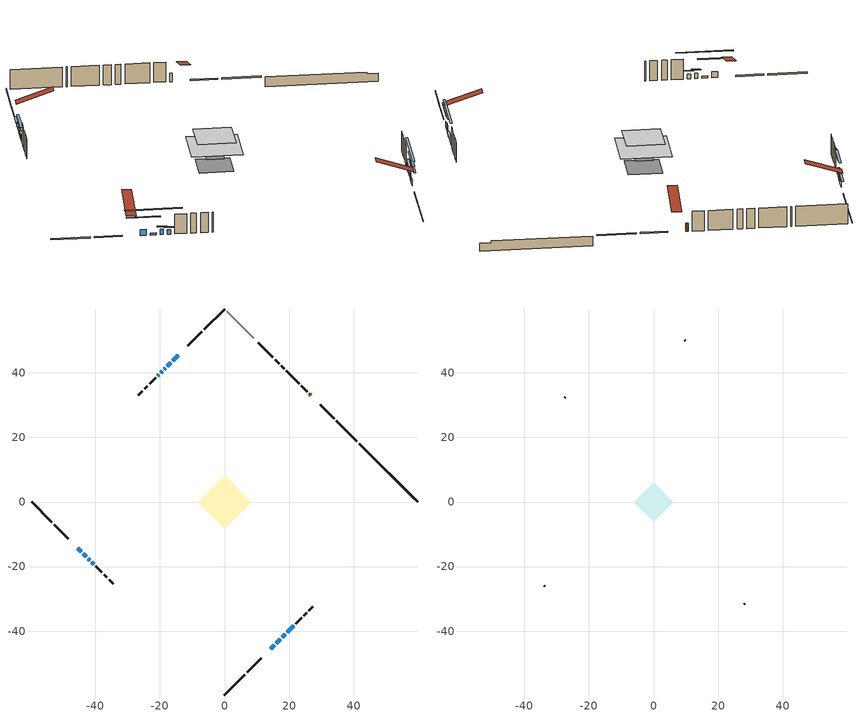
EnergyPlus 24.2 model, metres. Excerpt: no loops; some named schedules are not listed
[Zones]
conditioned space
 floor othersidecoefficients (Floor1 construction): -2.83,0 0,2.83 2.83,0 0,-2.83 z0.61
 floor adiabatic (AdiabaticFloorConstruction): -8.27,0 0,8.27 8.27,0 0,-8.27 z3.05
 floor foundation (Slab1 construction): -5.55,0 0,5.55 5.55,0 0,-5.55 z-1.77
 wall outside (RimJoist1 construction): 0,-59.78 6.34,-53.45 / -59.78,0 -53.45,-6.34 / 0,59.78 -6.34,53.45 / 41.02,18.76 34.68,25.1 z0.61:0.91
 wall outside (RimJoist2 construction): 6.99,-52.79 11.43,-48.35 / -52.79,-6.99 -48.35,-11.43 / -6.99,52.79 -11.43,48.35 / 34.03,25.75 29.59,30.19 z0.61:0.91
 wall outside (AdiabaticWallConstruction 1): 26.69,33.09 26.33,33.45 z0.61:2.64
 wall outside (AdiabaticWallConstruction): -14.33,45.45 -16.02,43.77 / -16.67,43.11 -17.66,42.12 / -18.32,41.47 -18.62,41.16 / 19.48,-40.3 21.38,-38.4 / -41.08,-18.71 -40.52,-19.26 z0.61:1.73; 14.33,-45.45 15.35,-44.43 / -45.45,-14.33 -44.45,-15.34 z0.61:2.03; 16.01,-43.77 17.27,-42.52 z0.61:2.62; 17.92,-41.86 18.82,-40.96 / -43.79,-15.99 -42.89,-16.89 z0.61:1.09; -42.24,-17.55 -41.73,-18.05 z0.61:1.93; -19.28,40.5 -19.7,40.09 z0.61:1.81; -20.35,39.43 -20.66,39.12 z0.61:1.55
 wall outside (Wall1 construction): 22.04,-37.74 23.93,-35.85 / -39.86,-19.92 -37.97,-21.81 / -21.31,38.47 -23.21,36.58 / 25.67,34.11 23.78,36 z0.61:5.49
 wall outside (Wall3 construction): 24.59,-35.19 25.5,-34.28 / -37.31,-22.47 -36.4,-23.38 / -23.86,35.92 -24.77,35.01 / 18.47,41.31 17.56,42.22 z0.61:5.49
 wall outside (Wall4 construction): 26.16,-33.63 27.41,-32.38 / -35.75,-24.04 -34.5,-25.28 / -25.43,34.35 -26.68,33.1 / 16.91,42.88 15.66,44.12 z0.61:5.49
 wall foundation (FoundationWall1 construction): 41.68,18.1,-1.77 41.68,18.1,0.61 57.97,1.81,0.61 57.97,1.81,0.13 59.78,0,0.13 59.78,0,-1.77
 wall othersidecoefficients (Wall2 construction): 23.12,36.66 19.13,40.65 z0.61:5.49
 wall othersidecoefficients (Wall5 construction): 15,44.78 10.52,49.26 z0.61:5.49
 wall adiabatic (Wall7 construction): 9.03,50.75 0.66,59.13 z0.61:5.49
 window (WindowConstruction): -14.33,45.45 -16.02,43.77 z0.61:1.73
 window (WindowConstruction 7): 14.33,-45.45 15.35,-44.43 z0.61:2.03
 window (WindowConstruction 8): 16.01,-43.77 17.27,-42.52 z0.61:2.62
 window (WindowConstruction 9): -45.45,-14.33 -44.45,-15.34 z0.61:2.03
 window (WindowConstruction 11): 17.92,-41.86 18.82,-40.96 z0.61:1.09
 window (WindowConstruction 12): -43.79,-15.99 -42.89,-16.89 z0.61:1.09
 window (WindowConstruction 1): -16.67,43.11 -17.66,42.12 z0.61:1.73
 window (WindowConstruction 2): -18.32,41.46 -18.62,41.16 z0.61:1.73
 window (WindowConstruction 3): 19.48,-40.3 21.38,-38.4 z0.61:1.73
 window (WindowConstruction 4): -42.23,-17.55 -41.73,-18.05 z0.61:1.93
 window (WindowConstruction 5): -41.08,-18.71 -40.52,-19.26 z0.61:1.73
 window (WindowConstruction 10): -19.28,40.5 -19.69,40.09 z0.61:1.8
 window (WindowConstruction 6): -20.35,39.43 -20.66,39.13 z0.61:1.55
 door (Door): 26.69,33.09 26.33,33.45 z0.61:2.64
 ceiling adiabatic (AdiabaticFloorConstruction): 0,-8.27 8.27,0 0,8.27 -8.27,0 z3.05
attic - vented
 floor to conditioned space (Floor2 construction Reversed): -6.18,0 0,6.18 6.18,0 0,-6.18 z5.49
 wall outside (Wall6 construction): 28.06,-31.72 28.24,-31.55 / -33.84,-25.94 -33.67,-26.12 / -27.34,32.45 -27.51,32.27 / 9.86,49.92 9.69,50.1 z0.61:5.49
 roof outside (Roof1 construction): 13.67,-46.11,5.49 7.65,-40.09,8.32 6.07,-41.68,8.32 12.09,-47.7,5.49; -46.11,-13.67,5.49 -40.09,-7.65,8.32 -41.68,-6.07,8.32 -47.7,-12.09,5.49; -13.67,46.11,5.49 -7.65,40.09,8.32 -6.07,41.68,8.32 -12.09,47.7,5.49; 27.35,32.43,5.49 21.33,26.41,8.32 22.92,24.83,8.32 28.94,30.85,5.49
shading: -16.55,43.23 -13.79,45.99 -14.12,46.32 -16.88,43.55 z2.49; 17.62,-42.17 12.07,-47.72 12.39,-48.04 17.94,-42.49 z5.23; 19.53,-40.25 13.75,-46.04 14.07,-46.36 19.85,-40.58 z5.82; -42.18,-17.6 -47.72,-12.07 -48.04,-12.39 -42.51,-17.92 z5.23; 23.02,-36.76 13.72,-46.06 14.05,-46.39 23.35,-37.09 z7.03; -38.69,-21.09 -47.99,-11.79 -48.32,-12.12 -39.02,-21.42 z7.03; -18.2,41.59 -16.14,43.65 -16.46,43.97 -18.52,41.91 z2.49; -19.16,40.62 -17.78,42 -18.11,42.33 -19.49,40.95 z2.49; 21.92,-37.86 18.94,-40.84 19.27,-41.17 22.25,-38.19 z2.49; -41.2,-18.59 -42.77,-17.01 -43.1,-17.34 -41.52,-18.91 z2.69; -39.98,-19.8 -41.61,-18.17 -41.94,-18.5 -40.31,-20.13 z2.49; -21.96,37.82 -17.02,42.76 -17.34,43.09 -22.28,38.15 z5.01; -22.92,36.86 -18.09,41.69 -18.41,42.02 -23.25,37.19 z4.75
[Building]
Building 1: Terrain=Suburbs
[Site:Location]
Montreal Intl AP_QC: Latitude {deg}=45.47; Longitude {deg}=-73.74; Time Zone {hr}=-5; Elevation {m}=36; Keep Site Location Information=Yes
[Site:GroundTemperature:Shallow]
2.07863, -0.316383, -0.508184, 0.628371, 5.19101, 9.73239, 13.6695, 16.1636, 16.3755, 14.347, 10.5102, 6.10817
[Site:WaterMainsTemperature]
Calculation Method=Schedule; Temperature Schedule=mains temperature schedule
[Material] Roughness=Rough; Thermal Absorptance=0.9
Name | Thickness {m} | Conductivity {W/m-K} | Density {kg/m3} | Specific Heat {J/kg-K} | Solar Absorptance | Visible Absorptance
asphalt or fiberglass shingles | 0.00635 | 0.162714 | 1121.4 | 1465.45 | 0.4 | 0.4
ceiling loosefill ins | 0.254 | 0.0480833 | 16.02 | 1046.75 | 0.7 | 0.7
ceiling stud and cavity | 0.1397 | 0.0932282 | 65.682 | 1177.47 | 0.7 | 0.7
concrete 4.0 in. | 0.1016 | 1.803125 | 2242.8 | 837.4 | 0.7 | 0.7
concrete 8.0 in. | 0.2032 | 1.803125 | 2242.8 | 837.4 | 0.7 | 0.7
door material | 0.04445 | 0.0451087 | 512.64 | 1214.23 | 0.7 | 0.7
exterior vertical ins | 0.0457286 | 0.029427 | 32.04 | 1214.23 | 0.7 | 0.7
floor covering | 0.0127 | 0.0433444 | 54.468 | 1339.84 | 0.6 | 0.6
floor rigid ins; rim joist rigid ins 1; wall rigid ins | 0.051816 | 0.029427 | 32.04 | 1214.23 | 0.7 | 0.7
floor rigid ins 1; wall rigid ins 2 | 0.512978 | 0.029427 | 32.04 | 1214.23 | 0.7 | 0.7
floor stud and cavity | 0.1397 | 0.0905786 | 92.3553 | 1139.71 | 0.7 | 0.7
floor stud and cavity 1 | 0.1397 | 1.75129 | 37.0049 | 1207.88 | 0.7 | 0.7
furniture material conditioned space 1 | 0.1524 | 0.115458 | 640.8 | 1214.23 | 0.6 | 0.6
gypsum board | 0.0127 | 0.160291 | 801 | 837.4 | 0.6 | 0.6
gypsum board 1 | 0.0127 | 0.160291 | 801 | 837.4 | 0.7 | 0.7
osb sheathing 0.5 in. | 0.0127 | 0.115458 | 512.64 | 1214.23 | 0.7 | 0.7
osb sheathing 0.75 in. | 0.01905 | 0.115458 | 512.64 | 1214.23 | 0.7 | 0.7
osb sheathing 2.0 in. | 0.0508 | 0.115458 | 512.64 | 1214.23 | 0.7 | 0.7
rim joist rigid ins | 0.103632 | 0.029427 | 32.04 | 1214.23 | 0.7 | 0.7
rim joist stud and cavity | 0.0508 | 0.251789 | 125.044 | 1163.47 | 0.6 | 0.6
rim joist stud and cavity 1 | 0.0508 | 0.040317 | 125.044 | 1163.47 | 0.6 | 0.6
slab rigid ins | 0.0412942 | 0.029427 | 32.04 | 1214.23 | 0.7 | 0.7
wall rigid ins 1 | 0.051816 | 0.029427 | 32.04 | 1214.23 | 0.4 | 0.4
wall stud and cavity | 0.1397 | 0.107214 | 139.0536 | 1170.24 | 0.7 | 0.7
wall stud and cavity 1 | 0.1397 | 0.103772 | 139.0536 | 1170.24 | 0.7 | 0.7
wall stud and cavity 2 | 0.1397 | 0.101068 | 139.0536 | 1170.24 | 0.7 | 0.7
wall stud and cavity 3 | 0.1397 | 0.111431 | 139.0536 | 1170.24 | 0.7 | 0.7
wall stud and cavity 4 | 0.1397 | 0.102831 | 139.0536 | 1170.24 | 0.7 | 0.7
wall stud and cavity 5 | 0.0889 | 6.9971 | 50.32683 | 1063.81 | 0.6 | 0.6
wall stud and cavity 6 | 0.1397 | 0.0952963 | 139.0536 | 1170.24 | 0.7 | 0.7
wall stud and cavity 7 | 0.0889 | 0.380278 | 52.3479 | 1209.89 | 0.7 | 0.7
wall stud and cavity 8 | 0.0889 | 0.391764 | 83.0341 | 1211.67 | 0.7 | 0.7
wood siding | 0.0254 | 0.102417 | 544.68 | 1172.36 | 0.4 | 0.4
wood siding 1 | 0.00254 | 0.102417 | 544.68 | 1172.36 | 0.4 | 0.4
wood siding 2; wood siding 3; wood siding 4 | 0.0254 | 0.102417 | 544.68 | 1172.36 | 0.7 | 0.7
[WindowMaterial:SimpleGlazingSystem]
Name | U-Factor {W/m2-K} | Solar Heat Gain Coefficient
WindowMaterial | 1.6858 | 0.42
WindowMaterial 1 | 1.73576 | 0.4
WindowMaterial 10 | 3.09394 | 0.62
WindowMaterial 11 | 2.67207 | 0.46
WindowMaterial 2 | 2.00888 | 0.31
WindowMaterial 3 | 1.74087 | 0.4
WindowMaterial 4 | 1.83286 | 0.37
WindowMaterial 5 | 1.83059 | 0.37
WindowMaterial 6 | 2.02761 | 0.3
WindowMaterial 7 | 1.697722 | 0.41
WindowMaterial 8 | 2.99685 | 0.46
WindowMaterial 9 | 1.69999 | 0.41
[Construction]
AdiabaticFloorConstruction: floor stud and cavity 1, floor rigid ins 1, osb sheathing 0.75 in., floor covering
AdiabaticWallConstruction: wood siding 3, wall rigid ins 2, wall stud and cavity 7, gypsum board
AdiabaticWallConstruction 1: wood siding 4, wall rigid ins 2, wall stud and cavity 7, gypsum board
Door: door material
Floor1 construction: floor stud and cavity, floor rigid ins, osb sheathing 0.75 in., floor covering
Floor2 construction Reversed: gypsum board, ceiling stud and cavity, ceiling loosefill ins
FoundationWall1 construction: concrete 8.0 in., gypsum board 1
furniture construction conditioned space 1: furniture material conditioned space 1
PartitionWallConstruction: gypsum board, wall stud and cavity 8, gypsum board
RimJoist1 construction: wood siding 2, rim joist rigid ins, osb sheathing 2.0 in., rim joist stud and cavity
RimJoist2 construction: wood siding 2, rim joist rigid ins 1, osb sheathing 2.0 in., rim joist stud and cavity 1
Roof1 construction: asphalt or fiberglass shingles
Slab1 construction: slab rigid ins, concrete 4.0 in.
Wall1 construction: wood siding, wall rigid ins, osb sheathing 0.5 in., wall stud and cavity, gypsum board
Wall2 construction: wall rigid ins 1, osb sheathing 0.5 in., wall stud and cavity 1, gypsum board
Wall3 construction: wood siding, wall rigid ins, osb sheathing 0.5 in., wall stud and cavity 2, gypsum board
Wall4 construction: wood siding, wall rigid ins, osb sheathing 0.5 in., wall stud and cavity 3, gypsum board
Wall5 construction: wall rigid ins 1, osb sheathing 0.5 in., wall stud and cavity 4, gypsum board
Wall6 construction: wood siding 1, wall stud and cavity 5
Wall7 construction: wall rigid ins 1, osb sheathing 0.5 in., wall stud and cavity 6, gypsum board
WindowConstruction: WindowMaterial
WindowConstruction 1: WindowMaterial 1
WindowConstruction 10: WindowMaterial 10
WindowConstruction 11; WindowConstruction 12: WindowMaterial 11
WindowConstruction 2: WindowMaterial 2
WindowConstruction 3: WindowMaterial 3
WindowConstruction 4: WindowMaterial 4
WindowConstruction 5: WindowMaterial 5
WindowConstruction 6: WindowMaterial 6
WindowConstruction 7: WindowMaterial 7
WindowConstruction 8: WindowMaterial 8
WindowConstruction 9: WindowMaterial 9
[Zone] Multiplier=1; Part of Total Floor Area=Yes
Name | Volume {m3}
attic - vented | 35.1749
conditioned space | 540.2
[Space]
Name | Zone | Volume {m3}
attic - vented 1 | attic - vented | 35.1749
conditioned space 1 | conditioned space | 540.2
[ZoneInfiltration:EffectiveLeakageArea]
infil attic - vented 1: Zone or Space=attic - vented 1; Schedule=Always On Discrete; Effective Air Leakage Area {cm2}=3054.8; Stack Coefficient=0.000536423; Wind Coefficient=1.56485e-05
[ZoneMixing]
whole house fan mix: Zone or Space=attic - vented; Schedule=Always On Continuous; Design Flow Rate Calculation Method=Flow/Zone; Design Flow Rate {m3/s}=0; Source Zone or Space=conditioned space
[SurfaceProperty:OtherSideCoefficients]
other non-freezing space: Combined Convective/Radiative Film Coefficient {W/m2-K}=8.35; Constant Temperature Coefficient=1; External Dry-Bulb Temperature Coefficient=0; Ground Temperature Coefficient=0; Wind Speed Coefficient=0; Zone Air Temperature Coefficient=0; Constant Temperature Schedule=other non-freezing space; Previous Other Side Temperature Coefficient=0
[SurfaceProperty:ExposedFoundationPerimeter]
Slab1: Exposed Perimeter Calculation Method=TotalExposedPerimeter; Total Exposed Perimeter {m}=25.603
[InternalMass] Zone or ZoneList=conditioned space; Space or SpaceList=conditioned space 1
Name | Construction | Surface Area {m2}
furniture mass conditioned space 1 | furniture construction conditioned space 1 | 85.74
partition wall mass | PartitionWallConstruction | 214.35
[Lights]
interior lighting: Zone or ZoneList or Space or SpaceList=conditioned space 1; Schedule=interior lighting schedule; Design Level Calculation Method=LightingLevel; Lighting Level {W}=343.2; Return Air Fraction=0; Fraction Radiant=0.6; Fraction Visible=0.2; Fraction Replaceable=1
[People]
occupants: Zone or ZoneList or Space or SpaceList=conditioned space 1; Number of People Schedule=occupants schedule; Number of People Calculation Method=People; Number of People=3; Fraction Radiant=0.314171; Sensible Heat Fraction=0.56303; Activity Level Schedule=occupants activity schedule; Carbon Dioxide Generation Rate {m3/s-W}=0; Enable ASHRAE 55 Comfort Warnings=No; Mean Radiant Temperature Calculation Type=EnclosureAveraged
[ElectricEquipment] Zone or ZoneList or Space or SpaceList=conditioned space 1; Design Level Calculation Method=EquipmentLevel
Name | Schedule | Design Level {W} | Fraction Latent | Fraction Radiant | Fraction Lost
clothes dryer | clothes dryer schedule | 140.772 | 0.015 | 0.081 | 0.85
clothes washer | clothes washer schedule | 32.1985 | 0.03 | 0.162 | 0.7
cooking range | cooking range schedule | 208.969 | 0.08 | 0.432 | 0.2
dishwasher | dishwasher schedule | 66.8632 | 0.3 | 0.18 | 0.4
fridge | fridge schedule | 72.9452 | 0 | 0.6 | 0
mech vent bath fan 0 | mech vent bath fan 0 schedule | 50.2 | 0 | 0 | 1
mech vent house fan | mech vent house fan schedule | 19.9167 | 0 | 0 | 0.5
mech vent house fan cfis | mech vent house fan cfis schedule | 0 | 0 | 0 | 0
mech vent range fan 0 | mech vent range fan 0 schedule | 57 | 0 | 0 | 1
misc plug loads | misc plug loads schedule | 494.7 | 0.045 | 0.513 | 0.1
whole house fan | Always On Discrete | 0 | 0 | 0 | 1
[OtherEquipment] Zone or ZoneList or Space or SpaceList=conditioned space 1; Design Level Calculation Method=EquipmentLevel
Name | Fuel Type | Schedule | Design Level {W} | Fraction Latent | Fraction Radiant | Fraction Lost
clothes dryer 1 | Electricity | clothes dryer schedule | 0 | 0.015 | 0.081 | 0.85
cooking range 1 | Electricity | cooking range schedule | 0 | 0.08 | 0.432 | 0.2
general water use latent | None | general water use schedule | 59.3978 | 1 | 0 | 0
general water use sensible | None | general water use schedule | -58.539 | 0 | 0.6 | 0
mech vent house fan latent load | None | Always On Discrete | 0 | 1 | 0 | 0
mech vent house fan sensible load | None | Always On Discrete | 0 | 0 | 0 | 0
water heater energy adjustment1 | NaturalGas | Always On Discrete | 0.01 | 0 | 0 | 1
[ZoneInfiltration:DesignFlowRate] Zone or ZoneList or Space or SpaceList=conditioned space 1; Schedule=Always On Discrete; Design Flow Rate Calculation Method=Flow/Zone; Design Flow Rate {m3/s}=0
infil flow; natural vent flow; whole house fan flow
[Foundation:Kiva]
Foundation Kiva 1: Initial Indoor Air Temperature {C}=18; Wall Height Above Grade {m}=0.609996; Wall Depth Below Slab {m}=0.2032; Custom Block Material Name 1=exterior vertical ins; Custom Block Depth 1 {m}=2.38; Custom Block X Position 1 {m}=0.2159; Custom Block Z Position 1 {m}=0
[Foundation:Kiva:Settings]
Soil Conductivity {W/m-K}=0.849921; Soil Density {kg/m3}=1842.3; Soil Specific Heat {J/kg-K}=418.7; Ground Solar Absorptivity=0.9; Ground Thermal Absorptivity=0.9; Ground Surface Roughness {m}=0.03; Far-Field Width {m}=40; Deep-Ground Boundary Condition=ZeroFlux; Deep-Ground Depth {m}=40; Minimum Cell Dimension {m}=0.2; Maximum Cell Growth Coefficient=3; Simulation Timestep=Timestep
[Exterior:Lights]
exterior lighting: Schedule=exterior lighting schedule; Design Level {W}=75.6
[Schedule:Constant]
Name | Hourly Value
Always On Continuous; mech vent house fan schedule; mech vent house fan cfis schedule; Always On Discrete | 1
other non-freezing space; fridge schedule | 0
occupants activity schedule | 117.228
[Schedule:Week:Daily]
interior lighting schedule Week Rule - Jan1-Jan27: interior lighting schedule day, interior lighting schedule day, interior lighting schedule day, interior lighting schedule day, interior lighting schedule day, interior lighting schedule day, interior lighting schedule day, interior lighting schedule default day, interior lighting schedule default day, interior lighting schedule default day, interior lighting schedule default day, interior lighting schedule default day
interior lighting schedule Week Rule - Jan28-Feb3: interior lighting schedule day, interior lighting schedule day, interior lighting schedule day, interior lighting schedule day, interior lighting schedule day 1, interior lighting schedule day 1, interior lighting schedule day 1, interior lighting schedule default day, interior lighting schedule default day, interior lighting schedule default day, interior lighting schedule default day, interior lighting schedule default day
interior lighting schedule Week Rule - Feb4-Feb24: interior lighting schedule day 1, interior lighting schedule day 1, interior lighting schedule day 1, interior lighting schedule day 1, interior lighting schedule day 1, interior lighting schedule day 1, interior lighting schedule day 1, interior lighting schedule default day, interior lighting schedule default day, interior lighting schedule default day, interior lighting schedule default day, interior lighting schedule default day
interior lighting schedule Week Rule - Feb25-Mar3: interior lighting schedule day 1, interior lighting schedule day 1, interior lighting schedule day 1, interior lighting schedule day 1, interior lighting schedule day 2, interior lighting schedule day 2, interior lighting schedule day 2, interior lighting schedule default day, interior lighting schedule default day, interior lighting schedule default day, interior lighting schedule default day, interior lighting schedule default day
interior lighting schedule Week Rule - Mar4-Mar31: interior lighting schedule day 2, interior lighting schedule day 2, interior lighting schedule day 2, interior lighting schedule day 2, interior lighting schedule day 2, interior lighting schedule day 2, interior lighting schedule day 2, interior lighting schedule default day, interior lighting schedule default day, interior lighting schedule default day, interior lighting schedule default day, interior lighting schedule default day
interior lighting schedule Week Rule - Apr1-Apr28: interior lighting schedule day 3, interior lighting schedule day 3, interior lighting schedule day 3, interior lighting schedule day 3, interior lighting schedule day 3, interior lighting schedule day 3, interior lighting schedule day 3, interior lighting schedule default day, interior lighting schedule default day, interior lighting schedule default day, interior lighting schedule default day, interior lighting schedule default day
interior lighting schedule Week Rule - Apr29-May5: interior lighting schedule day 3, interior lighting schedule day 3, interior lighting schedule day 4, interior lighting schedule day 4, interior lighting schedule day 4, interior lighting schedule day 4, interior lighting schedule day 4, interior lighting schedule default day, interior lighting schedule default day, interior lighting schedule default day, interior lighting schedule default day, interior lighting schedule default day
interior lighting schedule Week Rule - May6-May26: interior lighting schedule day 4, interior lighting schedule day 4, interior lighting schedule day 4, interior lighting schedule day 4, interior lighting schedule day 4, interior lighting schedule day 4, interior lighting schedule day 4, interior lighting schedule default day, interior lighting schedule default day, interior lighting schedule default day, interior lighting schedule default day, interior lighting schedule default day
interior lighting schedule Week Rule - May27-Jun2: interior lighting schedule day 4, interior lighting schedule day 4, interior lighting schedule day 4, interior lighting schedule day 4, interior lighting schedule day 4, interior lighting schedule day 5, interior lighting schedule day 5, interior lighting schedule default day, interior lighting schedule default day, interior lighting schedule default day, interior lighting schedule default day, interior lighting schedule default day
interior lighting schedule Week Rule - Jun3-Jun30: interior lighting schedule day 5, interior lighting schedule day 5, interior lighting schedule day 5, interior lighting schedule day 5, interior lighting schedule day 5, interior lighting schedule day 5, interior lighting schedule day 5, interior lighting schedule default day, interior lighting schedule default day, interior lighting schedule default day, interior lighting schedule default day, interior lighting schedule default day
interior lighting schedule Week Rule - Jul1-Jul28: interior lighting schedule day 6, interior lighting schedule day 6, interior lighting schedule day 6, interior lighting schedule day 6, interior lighting schedule day 6, interior lighting schedule day 6, interior lighting schedule day 6, interior lighting schedule default day, interior lighting schedule default day, interior lighting schedule default day, interior lighting schedule default day, interior lighting schedule default day
interior lighting schedule Week Rule - Jul29-Aug4: interior lighting schedule day 6, interior lighting schedule day 6, interior lighting schedule day 6, interior lighting schedule day 7, interior lighting schedule day 7, interior lighting schedule day 7, interior lighting schedule day 7, interior lighting schedule default day, interior lighting schedule default day, interior lighting schedule default day, interior lighting schedule default day, interior lighting schedule default day
interior lighting schedule Week Rule - Aug5-Aug25: interior lighting schedule day 7, interior lighting schedule day 7, interior lighting schedule day 7, interior lighting schedule day 7, interior lighting schedule day 7, interior lighting schedule day 7, interior lighting schedule day 7, interior lighting schedule default day, interior lighting schedule default day, interior lighting schedule default day, interior lighting schedule default day, interior lighting schedule default day
interior lighting schedule Week Rule - Aug26-Sep1: interior lighting schedule day 7, interior lighting schedule day 7, interior lighting schedule day 7, interior lighting schedule day 7, interior lighting schedule day 7, interior lighting schedule day 7, interior lighting schedule day 8, interior lighting schedule default day, interior lighting schedule default day, interior lighting schedule default day, interior lighting schedule default day, interior lighting schedule default day
interior lighting schedule Week Rule - Sep2-Sep29: interior lighting schedule day 8, interior lighting schedule day 8, interior lighting schedule day 8, interior lighting schedule day 8, interior lighting schedule day 8, interior lighting schedule day 8, interior lighting schedule day 8, interior lighting schedule default day, interior lighting schedule default day, interior lighting schedule default day, interior lighting schedule default day, interior lighting schedule default day
interior lighting schedule Week Rule - Sep30-Oct6: interior lighting schedule day 8, interior lighting schedule day 9, interior lighting schedule day 9, interior lighting schedule day 9, interior lighting schedule day 9, interior lighting schedule day 9, interior lighting schedule day 9, interior lighting schedule default day, interior lighting schedule default day, interior lighting schedule default day, interior lighting schedule default day, interior lighting schedule default day
interior lighting schedule Week Rule - Oct7-Oct27: interior lighting schedule day 9, interior lighting schedule day 9, interior lighting schedule day 9, interior lighting schedule day 9, interior lighting schedule day 9, interior lighting schedule day 9, interior lighting schedule day 9, interior lighting schedule default day, interior lighting schedule default day, interior lighting schedule default day, interior lighting schedule default day, interior lighting schedule default day
interior lighting schedule Week Rule - Oct28-Nov3: interior lighting schedule day 9, interior lighting schedule day 9, interior lighting schedule day 9, interior lighting schedule day 9, interior lighting schedule day 10, interior lighting schedule day 10, interior lighting schedule day 10, interior lighting schedule default day, interior lighting schedule default day, interior lighting schedule default day, interior lighting schedule default day, interior lighting schedule default day
interior lighting schedule Week Rule - Nov4-Nov24: interior lighting schedule day 10, interior lighting schedule day 10, interior lighting schedule day 10, interior lighting schedule day 10, interior lighting schedule day 10, interior lighting schedule day 10, interior lighting schedule day 10, interior lighting schedule default day, interior lighting schedule default day, interior lighting schedule default day, interior lighting schedule default day, interior lighting schedule default day
interior lighting schedule Week Rule - Nov25-Dec1: interior lighting schedule day 10, interior lighting schedule day 10, interior lighting schedule day 10, interior lighting schedule day 10, interior lighting schedule day 10, interior lighting schedule day 10, interior lighting schedule day 11, interior lighting schedule default day, interior lighting schedule default day, interior lighting schedule default day, interior lighting schedule default day, interior lighting schedule default day
interior lighting schedule Week Rule - Dec2-Dec31: interior lighting schedule day 11, interior lighting schedule day 11, interior lighting schedule day 11, interior lighting schedule day 11, interior lighting schedule day 11, interior lighting schedule day 11, interior lighting schedule day 11, interior lighting schedule default day, interior lighting schedule default day, interior lighting schedule default day, interior lighting schedule default day, interior lighting schedule default day
occupants schedule Week Rule - Jan1-Dec31: occupants schedule day, occupants schedule day, occupants schedule day, occupants schedule day, occupants schedule day, occupants schedule day, occupants schedule day, occupants schedule default day, occupants schedule default day, occupants schedule default day, occupants schedule default day, occupants schedule default day
clothes dryer schedule Week Rule - Jan1-Dec31: clothes dryer schedule day, clothes dryer schedule day, clothes dryer schedule day, clothes dryer schedule day, clothes dryer schedule day, clothes dryer schedule day, clothes dryer schedule day, clothes dryer schedule default day, clothes dryer schedule default day, clothes dryer schedule default day, clothes dryer schedule default day, clothes dryer schedule default day
clothes washer schedule Week Rule - Jan1-Dec31: clothes washer schedule day, clothes washer schedule day, clothes washer schedule day, clothes washer schedule day, clothes washer schedule day, clothes washer schedule day, clothes washer schedule day, clothes washer schedule default day, clothes washer schedule default day, clothes washer schedule default day, clothes washer schedule default day, clothes washer schedule default day
cooking range schedule Week Rule - Jan1-Dec31: cooking range schedule day, cooking range schedule day, cooking range schedule day, cooking range schedule day, cooking range schedule day, cooking range schedule day, cooking range schedule day, cooking range schedule default day, cooking range schedule default day, cooking range schedule default day, cooking range schedule default day, cooking range schedule default day
dishwasher schedule Week Rule - Jan1-Dec31: dishwasher schedule day, dishwasher schedule day, dishwasher schedule day, dishwasher schedule day, dishwasher schedule day, dishwasher schedule day, dishwasher schedule day, dishwasher schedule default day, dishwasher schedule default day, dishwasher schedule default day, dishwasher schedule default day, dishwasher schedule default day
mech vent bath fan 0 schedule Week Rule - Jan1-Dec31: mech vent bath fan 0 schedule day, mech vent bath fan 0 schedule day, mech vent bath fan 0 schedule day, mech vent bath fan 0 schedule day, mech vent bath fan 0 schedule day, mech vent bath fan 0 schedule day, mech vent bath fan 0 schedule day, mech vent bath fan 0 schedule default day, mech vent bath fan 0 schedule default day, mech vent bath fan 0 schedule default day, mech vent bath fan 0 schedule default day, mech vent bath fan 0 schedule default day
mech vent range fan 0 schedule Week Rule - Jan1-Dec31: mech vent range fan 0 schedule day, mech vent range fan 0 schedule day, mech vent range fan 0 schedule day, mech vent range fan 0 schedule day, mech vent range fan 0 schedule day, mech vent range fan 0 schedule day, mech vent range fan 0 schedule day, mech vent range fan 0 schedule default day, mech vent range fan 0 schedule default day, mech vent range fan 0 schedule default day, mech vent range fan 0 schedule default day, mech vent range fan 0 schedule default day
misc plug loads schedule Week Rule - Jan1-Dec31: misc plug loads schedule day, misc plug loads schedule day, misc plug loads schedule day, misc plug loads schedule day, misc plug loads schedule day, misc plug loads schedule day, misc plug loads schedule day, misc plug loads schedule default day, misc plug loads schedule default day, misc plug loads schedule default day, misc plug loads schedule default day, misc plug loads schedule default day
general water use schedule Week Rule - Jan1-Dec31: general water use schedule day, general water use schedule day, general water use schedule day, general water use schedule day, general water use schedule day, general water use schedule day, general water use schedule day, general water use schedule default day, general water use schedule default day, general water use schedule default day, general water use schedule default day, general water use schedule default day
exterior lighting schedule Week Rule - Jan1-Jan27: exterior lighting schedule day, exterior lighting schedule day, exterior lighting schedule day, exterior lighting schedule day, exterior lighting schedule day, exterior lighting schedule day, exterior lighting schedule day, exterior lighting schedule default day, exterior lighting schedule default day, exterior lighting schedule default day, exterior lighting schedule default day, exterior lighting schedule default day
exterior lighting schedule Week Rule - Jan28-Feb3: exterior lighting schedule day, exterior lighting schedule day, exterior lighting schedule day, exterior lighting schedule day, exterior lighting schedule day 1, exterior lighting schedule day 1, exterior lighting schedule day 1, exterior lighting schedule default day, exterior lighting schedule default day, exterior lighting schedule default day, exterior lighting schedule default day, exterior lighting schedule default day
exterior lighting schedule Week Rule - Feb4-Feb24: exterior lighting schedule day 1, exterior lighting schedule day 1, exterior lighting schedule day 1, exterior lighting schedule day 1, exterior lighting schedule day 1, exterior lighting schedule day 1, exterior lighting schedule day 1, exterior lighting schedule default day, exterior lighting schedule default day, exterior lighting schedule default day, exterior lighting schedule default day, exterior lighting schedule default day
exterior lighting schedule Week Rule - Feb25-Mar3: exterior lighting schedule day 1, exterior lighting schedule day 1, exterior lighting schedule day 1, exterior lighting schedule day 1, exterior lighting schedule day 2, exterior lighting schedule day 2, exterior lighting schedule day 2, exterior lighting schedule default day, exterior lighting schedule default day, exterior lighting schedule default day, exterior lighting schedule default day, exterior lighting schedule default day
exterior lighting schedule Week Rule - Mar4-Mar31: exterior lighting schedule day 2, exterior lighting schedule day 2, exterior lighting schedule day 2, exterior lighting schedule day 2, exterior lighting schedule day 2, exterior lighting schedule day 2, exterior lighting schedule day 2, exterior lighting schedule default day, exterior lighting schedule default day, exterior lighting schedule default day, exterior lighting schedule default day, exterior lighting schedule default day
exterior lighting schedule Week Rule - Apr1-Apr28: exterior lighting schedule day 3, exterior lighting schedule day 3, exterior lighting schedule day 3, exterior lighting schedule day 3, exterior lighting schedule day 3, exterior lighting schedule day 3, exterior lighting schedule day 3, exterior lighting schedule default day, exterior lighting schedule default day, exterior lighting schedule default day, exterior lighting schedule default day, exterior lighting schedule default day
exterior lighting schedule Week Rule - Apr29-May5: exterior lighting schedule day 3, exterior lighting schedule day 3, exterior lighting schedule day 4, exterior lighting schedule day 4, exterior lighting schedule day 4, exterior lighting schedule day 4, exterior lighting schedule day 4, exterior lighting schedule default day, exterior lighting schedule default day, exterior lighting schedule default day, exterior lighting schedule default day, exterior lighting schedule default day
exterior lighting schedule Week Rule - May6-May26: exterior lighting schedule day 4, exterior lighting schedule day 4, exterior lighting schedule day 4, exterior lighting schedule day 4, exterior lighting schedule day 4, exterior lighting schedule day 4, exterior lighting schedule day 4, exterior lighting schedule default day, exterior lighting schedule default day, exterior lighting schedule default day, exterior lighting schedule default day, exterior lighting schedule default day
exterior lighting schedule Week Rule - May27-Jun2: exterior lighting schedule day 4, exterior lighting schedule day 4, exterior lighting schedule day 4, exterior lighting schedule day 4, exterior lighting schedule day 4, exterior lighting schedule day 5, exterior lighting schedule day 5, exterior lighting schedule default day, exterior lighting schedule default day, exterior lighting schedule default day, exterior lighting schedule default day, exterior lighting schedule default day
[Schedule:Year]
interior lighting schedule: interior lighting schedule Week Rule - Jan1-Jan27, 1, 1, 1, 27, interior lighting schedule Week Rule - Jan28-Feb3, 1, 28, 2, 3, interior lighting schedule Week Rule - Feb4-Feb24, 2, 4, 2, 24, interior lighting schedule Week Rule - Feb25-Mar3, 2, 25, 3, 3, interior lighting schedule Week Rule - Mar4-Mar31, 3, 4, 3, 31, interior lighting schedule Week Rule - Apr1-Apr28, 4, 1, 4, 28, interior lighting schedule Week Rule - Apr29-May5, 4, 29, 5, 5, interior lighting schedule Week Rule - May6-May26, 5, 6, 5, 26, interior lighting schedule Week Rule - May27-Jun2, 5, 27, 6, 2, interior lighting schedule Week Rule - Jun3-Jun30, 6, 3, 6, 30, interior lighting schedule Week Rule - Jul1-Jul28, 7, 1, 7, 28, interior lighting schedule Week Rule - Jul29-Aug4, 7, 29, 8, 4, interior lighting schedule Week Rule - Aug5-Aug25, 8, 5, 8, 25, interior lighting schedule Week Rule - Aug26-Sep1, 8, 26, 9, 1, interior lighting schedule Week Rule - Sep2-Sep29, 9, 2, 9, 29, interior lighting schedule Week Rule - Sep30-Oct6, 9, 30, 10, 6, interior lighting schedule Week Rule - Oct7-Oct27, 10, 7, 10, 27, interior lighting schedule Week Rule - Oct28-Nov3, 10, 28, 11, 3, interior lighting schedule Week Rule - Nov4-Nov24, 11, 4, 11, 24, interior lighting schedule Week Rule - Nov25-Dec1, 11, 25, 12, 1, interior lighting schedule Week Rule - Dec2-Dec31, 12, 2, 12, 31
occupants schedule: occupants schedule Week Rule - Jan1-Dec31, 1, 1, 12, 31
clothes dryer schedule: clothes dryer schedule Week Rule - Jan1-Dec31, 1, 1, 12, 31
clothes washer schedule: clothes washer schedule Week Rule - Jan1-Dec31, 1, 1, 12, 31
cooking range schedule: cooking range schedule Week Rule - Jan1-Dec31, 1, 1, 12, 31
dishwasher schedule: dishwasher schedule Week Rule - Jan1-Dec31, 1, 1, 12, 31
mech vent bath fan 0 schedule: mech vent bath fan 0 schedule Week Rule - Jan1-Dec31, 1, 1, 12, 31
mech vent range fan 0 schedule: mech vent range fan 0 schedule Week Rule - Jan1-Dec31, 1, 1, 12, 31
misc plug loads schedule: misc plug loads schedule Week Rule - Jan1-Dec31, 1, 1, 12, 31
general water use schedule: general water use schedule Week Rule - Jan1-Dec31, 1, 1, 12, 31
exterior lighting schedule: exterior lighting schedule Week Rule - Jan1-Jan27, 1, 1, 1, 27, exterior lighting schedule Week Rule - Jan28-Feb3, 1, 28, 2, 3, exterior lighting schedule Week Rule - Feb4-Feb24, 2, 4, 2, 24, exterior lighting schedule Week Rule - Feb25-Mar3, 2, 25, 3, 3, exterior lighting schedule Week Rule - Mar4-Mar31, 3, 4, 3, 31, exterior lighting schedule Week Rule - Apr1-Apr28, 4, 1, 4, 28, exterior lighting schedule Week Rule - Apr29-May5, 4, 29, 5, 5, exterior lighting schedule Week Rule - May6-May26, 5, 6, 5, 26, exterior lighting schedule Week Rule - May27-Jun2, 5, 27, 6, 2, exterior lighting schedule Week Rule - Jun3-Jun30, 6, 3, 6, 30, exterior lighting schedule Week Rule - Jul1-Jul28, 7, 1, 7, 28, exterior lighting schedule Week Rule - Jul29-Aug4, 7, 29, 8, 4, exterior lighting schedule Week Rule - Aug5-Aug25, 8, 5, 8, 25, exterior lighting schedule Week Rule - Aug26-Sep1, 8, 26, 9, 1, exterior lighting schedule Week Rule - Sep2-Sep29, 9, 2, 9, 29, exterior lighting schedule Week Rule - Sep30-Oct6, 9, 30, 10, 6, exterior lighting schedule Week Rule - Oct7-Oct27, 10, 7, 10, 27, exterior lighting schedule Week Rule - Oct28-Nov3, 10, 28, 11, 3, exterior lighting schedule Week Rule - Nov4-Nov24, 11, 4, 11, 24, exterior lighting schedule Week Rule - Nov25-Dec1, 11, 25, 12, 1, exterior lighting schedule Week Rule - Dec2-Dec31, 12, 2, 12, 31
[Schedule:Compact]
mains temperature schedule: Through: 01/01, For: AllDays, Until: 24:00, 6.56833, Through: 01/02, For: AllDays, Until: 24:00, 6.48722, Through: 01/03, For: AllDays, Until: 24:00, 6.40722, Through: 01/04, For: AllDays, Until: 24:00, 6.32889, Through: 01/05, For: AllDays, Until: 24:00, 6.25167, Through: 01/06, For: AllDays, Until: 24:00, 6.17611, Through: 01/07, For: AllDays, Until: 24:00, 6.10222, Through: 01/08, For: AllDays, Until: 24:00, 6.02944, Through: 01/09, For: AllDays, Until: 24:00, 5.95833, Through: 01/10, For: AllDays, Until: 24:00, 5.88889, Through: 01/11, For: AllDays, Until: 24:00, 5.82056, Through: 01/12, For: AllDays, Until: 24:00, 5.75444, Through: 01/13, For: AllDays, Until: 24:00, 5.68944, Through: 01/14, For: AllDays, Until: 24:00, 5.62611, Through: 01/15, For: AllDays, Until: 24:00, 5.56444, Through: 01/16, For: AllDays, Until: 24:00, 5.50444, Through: 01/17, For: AllDays, Until: 24:00, 5.44611, Through: 01/18, For: AllDays, Until: 24:00, 5.38944, Through: 01/19, For: AllDays, Until: 24:00, 5.33389, Through: 01/20, For: AllDays, Until: 24:00, 5.28111, Through: 01/21, For: AllDays, Until: 24:00, 5.22944, Through: 01/22, For: AllDays, Until: 24:00, 5.17944, Through: 01/23, For: AllDays, Until: 24:00, 5.13111, Through: 01/24, For: AllDays, Until: 24:00, 5.085, Through: 01/25, For: AllDays, Until: 24:00, 5.04056, Through: 01/26, For: AllDays, Until: 24:00, 4.99778, Through: 01/27, For: AllDays, Until: 24:00, 4.95667, Through: 01/28, For: AllDays, Until: 24:00, 4.91778, Through: 01/29, For: AllDays, Until: 24:00, 4.88056, Through: 01/30, For: AllDays, Until: 24:00, 4.845, Through: 01/31, For: AllDays, Until: 24:00, 4.81167, Through: 02/01, For: AllDays, Until: 24:00, 4.77944, Through: 02/02, For: AllDays, Until: 24:00, 4.75, Through: 02/03, For: AllDays, Until: 24:00, 4.72167, Through: 02/04, For: AllDays, Until: 24:00, 4.69611, Through: 02/05, For: AllDays, Until: 24:00, 4.67167, Through: 02/06, For: AllDays, Until: 24:00, 4.64944, Through: 02/07, For: AllDays, Until: 24:00, 4.62889, Through: 02/08, For: AllDays, Until: 24:00, 4.61056, Through: 02/09, For: AllDays, Until: 24:00, 4.59389, Through: 02/10, For: AllDays, Until: 24:00, 4.57944, Through: 02/11, For: AllDays, Until: 24:00, 4.56667, Through: 02/12, For: AllDays, Until: 24:00, 4.55611, Through: 02/13, For: AllDays, Until: 24:00, 4.54722, Through: 02/14, For: AllDays, Until: 24:00, 4.54056, Through: 02/15, For: AllDays, Until: 24:00, 4.53556, Through: 02/16, For: AllDays, Until: 24:00, 4.53278, Through: 02/17, For: AllDays, Until: 24:00, 4.53167, Through: 02/18, For: AllDays, Until: 24:00, 4.53278, Through: 02/19, For: AllDays, Until: 24:00, 4.53556, Through: 02/20, For: AllDays, Until: 24:00, 4.54056, Through: 02/21, For: AllDays, Until: 24:00, 4.54722, Through: 02/22, For: AllDays, Until: 24:00, 4.55611, Through: 02/23, For: AllDays, Until: 24:00, 4.56667, Through: 02/24, For: AllDays, Until: 24:00, 4.57944, Through: 02/25, For: AllDays, Until: 24:00, 4.59389, Through: 02/26, For: AllDays, Until: 24:00, 4.61056, Through: 02/27, For: AllDays, Until: 24:00, 4.62889, Through: 02/28, For: AllDays, Until: 24:00, 4.64889, Through: 03/01, For: AllDays, Until: 24:00, 4.67111, Through: 03/02, For: AllDays, Until: 24:00, 4.69556, Through: 03/03, For: AllDays, Until: 24:00, 4.72167, Through: 03/04, For: AllDays, Until: 24:00, 4.74944, Through: 03/05, For: AllDays, Until: 24:00, 4.77944, Through: 03/06, For: AllDays, Until: 24:00, 4.81111, Through: 03/07, For: AllDays, Until: 24:00, 4.84444, Through: 03/08, For: AllDays, Until: 24:00, 4.88, Through: 03/09, For: AllDays, Until: 24:00, 4.91722, Through: 03/10, For: AllDays, Until: 24:00, 4.95611, Through: 03/11, For: AllDays, Until: 24:00, 4.99722, Through: 03/12, For: AllDays, Until: 24:00, 5.04, Through: 03/13, For: AllDays, Until: 24:00, 5.08444, Through: 03/14, For: AllDays, Until: 24:00, 5.13056, Through: 03/15, For: AllDays, Until: 24:00, 5.17889, Through: 03/16, For: AllDays, Until: 24:00, 5.22833, Through: 03/17, For: AllDays, Until: 24:00, 5.28, Through: 03/18, For: AllDays, Until: 24:00, 5.33333, Through: 03/19, For: AllDays, Until: 24:00, 5.38833, Through: 03/20, For: AllDays, Until: 24:00, 5.445, Through: 03/21, For: AllDays, Until: 24:00, 5.50333, Through: 03/22, For: AllDays, Until: 24:00, 5.56333, Through: 03/23, For: AllDays, Until: 24:00, 5.625, Through: 03/24, For: AllDays, Until: 24:00, 5.68833, Through: 03/25, For: AllDays, Until: 24:00, 5.75333, Through: 03/26, For: AllDays, Until: 24:00, 5.81944, Through: 03/27, For: AllDays, Until: 24:00, 5.88778, Through: 03/28, For: AllDays, Until: 24:00, 5.95722, Through: 03/29, For: AllDays, Until: 24:00, 6.02833, Through: 03/30, For: AllDays, Until: 24:00, 6.10111, Through: 03/31, For: AllDays, Until: 24:00, 6.175, Through: 04/01, For: AllDays, Until: 24:00, 6.25056, Through: 04/02, For: AllDays, Until: 24:00, 6.32778, Through: 04/03, For: AllDays, Until: 24:00, 6.40611, Through: 04/04, For: AllDays, Until: 24:00, 6.48556, Through: 04/05, For: AllDays, Until: 24:00, 6.56722, Through: 04/06, For: AllDays, Until: 24:00, 6.64944, Through: 04/07, For: AllDays, Until: 24:00, 6.73333, Through: 04/08, For: AllDays, Until: 24:00, 6.81833, Through: 04/09, For: AllDays, Until: 24:00, 6.905, Through: 04/10, For: AllDays, Until: 24:00, 6.99278, Through: 04/11, For: AllDays, Until: 24:00, 7.08111, Through: 04/12, For: AllDays, Until: 24:00, 7.17167, Through: 04/13, For: AllDays, Until: 24:00, 7.26278, Through: 04/14, For: AllDays, Until: 24:00, 7.355, Through: 04/15, For: AllDays, Until: 24:00, 7.44833, Through: 04/16, For: AllDays, Until: 24:00, 7.54278, Through: 04/17, For: AllDays, Until: 24:00, 7.63889, Through: 04/18, For: AllDays, Until: 24:00, 7.735, Through: 04/19, For: AllDays, Until: 24:00, 7.83278, Through: 04/20, For: AllDays, Until: 24:00, 7.93167, Through: 04/21, For: AllDays, Until: 24:00, 8.03111, Through: 04/22, For: AllDays, Until: 24:00, 8.13167, Through: 04/23, For: AllDays, Until: 24:00, 8.23278, Through: 04/24, For: AllDays, Until: 24:00, 8.335, Through: 04/25, For: AllDays, Until: 24:00, 8.43778, Through: 04/26, For: AllDays, Until: 24:00, 8.54167, Through: 04/27, For: AllDays, Until: 24:00, 8.64611, Through: 04/28, For: AllDays, Until: 24:00, 8.75167, Through: 04/29, For: AllDays, Until: 24:00, 8.85778, Through: 04/30, For: AllDays, Until: 24:00, 8.96444, Through: 05/01, For: AllDays, Until: 24:00, 9.07167, Through: 05/02, For: AllDays, Until: 24:00, 9.17944, Through: 05/03, For: AllDays, Until: 24:00, 9.28778, Through: 05/04, For: AllDays, Until: 24:00, 9.39667, Through: 05/05, For: AllDays, Until: 24:00, 9.50667, Through: 05/06, For: AllDays, Until: 24:00, 9.61667, Through: 05/07, For: AllDays, Until: 24:00, 9.72667, Through: 05/08, For: AllDays, Until: 24:00, 9.83778, Through: 05/09, For: AllDays, Until: 24:00, 9.94889, Through: 05/10, For: AllDays, Until: 24:00, 10.0606, Through: 05/11, For: AllDays, Until: 24:00, 10.1722, Through: 05/12, For: AllDays, Until: 24:00, 10.2844, Through: 05/13, For: AllDays, Until: 24:00, 10.3967, Through: 05/14, For: AllDays, Until: 24:00, 10.5094, Through: 05/15, For: AllDays, Until: 24:00, 10.6222, Through: 05/16, For: AllDays, Until: 24:00, 10.735, Through: 05/17, For: AllDays, Until: 24:00, 10.8478, Through: 05/18, For: AllDays, Until: 24:00, 10.9611, Through: 05/19, For: AllDays, Until: 24:00, 11.0744, Through: 05/20, For: AllDays, Until: 24:00, 11.1872, Through: 05/21, For: AllDays, Until: 24:00, 11.3006, Through: 05/22, For: AllDays, Until: 24:00, 11.4133, Through: 05/23, For: AllDays, Until: 24:00, 11.5267, Through: 05/24, For: AllDays, Until: 24:00, 11.6394, Through: 05/25, For: AllDays, Until: 24:00, 11.7522, Through: 05/26, For: AllDays, Until: 24:00, 11.8644, Through: 05/27, For: AllDays, Until: 24:00, 11.9767, Through: 05/28, For: AllDays, Until: 24:00, 12.0889, Through: 05/29, For: AllDays, Until: 24:00, 12.2006, Through: 05/30, For: AllDays, Until: 24:00, 12.3122, Through: 05/31, For: AllDays, Until: 24:00, 12.4228, Through: 06/01, For: AllDays, Until: 24:00, 12.5339, Through: 06/02, For: AllDays, Until: 24:00, 12.6439, Through: 06/03, For: AllDays, Until: 24:00, 12.7539, Through: 06/04, For: AllDays, Until: 24:00, 12.8628, Through: 06/05, For: AllDays, Until: 24:00, 12.9717, Through: 06/06, For: AllDays, Until: 24:00, 13.08, Through: 06/07, For: AllDays, Until: 24:00, 13.1878, Through: 06/08, For: AllDays, Until: 24:00, 13.2944, Through: 06/09, For: AllDays, Until: 24:00, 13.4011, Through: 06/10, For: AllDays, Until: 24:00, 13.5067, Through: 06/11, For: AllDays, Until: 24:00, 13.6117, Through: 06/12, For: AllDays, Until: 24:00, 13.7156, Through: 06/13, For: AllDays, Until: 24:00, 13.8194, Through: 06/14, For: AllDays, Until: 24:00, 13.9222, Through: 06/15, For: AllDays, Until: 24:00, 14.0239, Through: 06/16, For: AllDays, Until: 24:00, 14.125, Through: 06/17, For: AllDays, Until: 24:00, 14.225, Through: 06/18, For: AllDays, Until: 24:00, 14.3239, Through: 06/19, For: AllDays, Until: 24:00, 14.4222, Through: 06/20, For: AllDays, Until: 24:00, 14.5194, Through: 06/21, For: AllDays, Until: 24:00, 14.6156, Through: 06/22, For: AllDays, Until: 24:00, 14.7106, Through: 06/23, For: AllDays, Until: 24:00, 14.805, Through: 06/24, For: AllDays, Until: 24:00, 14.8978, Through: 06/25, For: AllDays, Until: 24:00, 14.9894, Through: 06/26, For: AllDays, Until: 24:00, 15.0806, Through: 06/27, For: AllDays, Until: 24:00, 15.17, Through: 06/28, For: AllDays, Until: 24:00, 15.2583, Through: 06/29, For: AllDays, Until: 24:00, 15.3456, Through: 06/30, For: AllDays, Until: 24:00, 15.4311, Through: 07/01, For: AllDays, Until: 24:00, 15.5161, Through: 07/02, For: AllDays, Until: 24:00, 15.5989, Through: 07/03, For: AllDays, Until: 24:00, 15.6811, Through: 07/04, For: AllDays, Until: 24:00, 15.7617, Through: 07/05, For: AllDays, Until: 24:00, 15.8411, Through: 07/06, For: AllDays, Until: 24:00, 15.9189, Through: 07/07, For: AllDays, Until: 24:00, 15.995, Through: 07/08, For: AllDays, Until: 24:00, 16.07, Through: 07/09, For: AllDays, Until: 24:00, 16.1433, Through: 07/10, For: AllDays, Until: 24:00, 16.2156, Through: 07/11, For: AllDays, Until: 24:00, 16.2861, Through: 07/12, For: AllDays, Until: 24:00, 16.355, Through: 07/13, For: AllDays, Until: 24:00, 16.4222, Through: 07/14, For: AllDays, Until: 24:00, 16.4878, Through: 07/15, For: AllDays, Until: 24:00, 16.5522, Through: 07/16, For: AllDays, Until: 24:00, 16.615, Through: 07/17, For: AllDays, Until: 24:00, 16.6756, Through: 07/18, For: AllDays, Until: 24:00, 16.735, Through: 07/19, For: AllDays, Until: 24:00, 16.7928, Through: 07/20, For: AllDays, Until: 24:00, 16.8489, Through: 07/21, For: AllDays, Until: 24:00, 16.9028, Through: 07/22, For: AllDays, Until: 24:00, 16.9556, Through: 07/23, For: AllDays, Until: 24:00, 17.0061, Through: 07/24, For: AllDays, Until: 24:00, 17.0556, Through: 07/25, For: AllDays, Until: 24:00, 17.1028, Through: 07/26, For: AllDays, Until: 24:00, 17.1483, Through: 07/27, For: AllDays, Until: 24:00, 17.1917, Through: 07/28, For: AllDays, Until: 24:00, 17.2339, Through: 07/29, For: AllDays, Until: 24:00, 17.2739, Through: 07/30, For: AllDays, Until: 24:00, 17.3122, Through: 07/31, For: AllDays, Until: 24:00, 17.3489, Through: 08/01, For: AllDays, Until: 24:00, 17.3833, Through: 08/02, For: AllDays, Until: 24:00, 17.4161, Through: 08/03, For: AllDays, Until: 24:00, 17.4467, Through: 08/04, For: AllDays, Until: 24:00, 17.4761, Through: 08/05, For: AllDays, Until: 24:00, 17.5028, Through: 08/06, For: AllDays, Until: 24:00, 17.5283, Through: 08/07, For: AllDays, Until: 24:00, 17.5517, Through: 08/08, For: AllDays, Until: 24:00, 17.5728, Through: 08/09, For: AllDays, Until: 24:00, 17.5922, Through: 08/10, For: AllDays, Until: 24:00, 17.61, Through: 08/11, For: AllDays, Until: 24:00, 17.6256, Through: 08/12, For: AllDays, Until: 24:00, 17.6394, Through: 08/13, For: AllDays, Until: 24:00, 17.6511, Through: 08/14, For: AllDays, Until: 24:00, 17.6611, Through: 08/15, For: AllDays, Until: 24:00, 17.6689, Through: 08/16, For: AllDays, Until: 24:00, 17.675, Through: 08/17, For: AllDays, Until: 24:00, 17.6789, Through: 08/18, For: AllDays, Until: 24:00, 17.6811, Through: 08/19, For: AllDays, Until: 24:00, 17.6811, Through: 08/20, For: AllDays, Until: 24:00, 17.6794, Through: 08/21, For: AllDays, Until: 24:00, 17.6756, Through: 08/22, For: AllDays, Until: 24:00, 17.67, Through: 08/23, For: AllDays, Until: 24:00, 17.6622, Through: 08/24, For: AllDays, Until: 24:00, 17.6528, Through: 08/25, For: AllDays, Until: 24:00, 17.6411, Through: 08/26, For: AllDays, Until: 24:00, 17.6278, Through: 08/27, For: AllDays, Until: 24:00, 17.6122, Through: 08/28, For: AllDays, Until: 24:00, 17.595, Through: 08/29, For: AllDays, Until: 24:00, 17.5756, Through: 08/30, For: AllDays, Until: 24:00, 17.5544, Through: 08/31, For: AllDays, Until: 24:00, 17.5311, Through: 09/01, For: AllDays, Until: 24:00, 17.5061, Through: 09/02, For: AllDays, Until: 24:00, 17.4794, Through: 09/03, For: AllDays, Until: 24:00, 17.4506, Through: 09/04, For: AllDays, Until: 24:00, 17.42, Through: 09/05, For: AllDays, Until: 24:00, 17.3878, Through: 09/06, For: AllDays, Until: 24:00, 17.3533, Through: 09/07, For: AllDays, Until: 24:00, 17.3172, Through: 09/08, For: AllDays, Until: 24:00, 17.2789, Through: 09/09, For: AllDays, Until: 24:00, 17.2389, Through: 09/10, For: AllDays, Until: 24:00, 17.1972, Through: 09/11, For: AllDays, Until: 24:00, 17.1539, Through: 09/12, For: AllDays, Until: 24:00, 17.1083, Through: 09/13, For: AllDays, Until: 24:00, 17.0617, Through: 09/14, For: AllDays, Until: 24:00, 17.0128, Through: 09/15, For: AllDays, Until: 24:00, 16.9622, Through: 09/16, For: AllDays, Until: 24:00, 16.9094, Through: 09/17, For: AllDays, Until: 24:00, 16.8556, Through: 09/18, For: AllDays, Until: 24:00, 16.8, Through: 09/19, For: AllDays, Until: 24:00, 16.7422, Through: 09/20, For: AllDays, Until: 24:00, 16.6833, Through: 09/21, For: AllDays, Until: 24:00, 16.6228, Through: 09/22, For: AllDays, Until: 24:00, 16.56, Through: 09/23, For: AllDays, Until: 24:00, 16.4961, Through: 09/24, For: AllDays, Until: 24:00, 16.4306, Through: 09/25, For: AllDays, Until: 24:00, 16.3633, Through: 09/26, For: AllDays, Until: 24:00, 16.295, Through: 09/27, For: AllDays, Until: 24:00, 16.2244, Through: 09/28, For: AllDays, Until: 24:00, 16.1528, Through: 09/29, For: AllDays, Until: 24:00, 16.0794, Through: 09/30, For: AllDays, Until: 24:00, 16.0044, Through: 10/01, For: AllDays, Until: 24:00, 15.9283, Through: 10/02, For: AllDays, Until: 24:00, 15.8511, Through: 10/03, For: AllDays, Until: 24:00, 15.7717, Through: 10/04, For: AllDays, Until: 24:00, 15.6917, Through: 10/05, For: AllDays, Until: 24:00, 15.6094, Through: 10/06, For: AllDays, Until: 24:00, 15.5267, Through: 10/07, For: AllDays, Until: 24:00, 15.4422, Through: 10/08, For: AllDays, Until: 24:00, 15.3567, Through: 10/09, For: AllDays, Until: 24:00, 15.2694, Through: 10/10, For: AllDays, Until: 24:00, 15.1811, Through: 10/11, For: AllDays, Until: 24:00, 15.0917, Through: 10/12, For: AllDays, Until: 24:00, 15.0011, Through: 10/13, For: AllDays, Until: 24:00, 14.9094, Through: 10/14, For: AllDays, Until: 24:00, 14.8167, Through: 10/15, For: AllDays, Until: 24:00, 14.7228, Through: 10/16, For: AllDays, Until: 24:00, 14.6278, Through: 10/17, For: AllDays, Until: 24:00, 14.5317, Through: 10/18, For: AllDays, Until: 24:00, 14.4344, Through: 10/19, For: AllDays, Until: 24:00, 14.3367, Through: 10/20, For: AllDays, Until: 24:00, 14.2378, Through: 10/21, For: AllDays, Until: 24:00, 14.1378, Through: 10/22, For: AllDays, Until: 24:00, 14.0367, Through: 10/23, For: AllDays, Until: 24:00, 13.935, Through: 10/24, For: AllDays, Until: 24:00, 13.8322, Through: 10/25, For: AllDays, Until: 24:00, 13.7289, Through: 10/26, For: AllDays, Until: 24:00, 13.625, Through: 10/27, For: AllDays, Until: 24:00, 13.52, Through: 10/28, For: AllDays, Until: 24:00, 13.4144, Through: 10/29, For: AllDays, Until: 24:00, 13.3083, Through: 10/30, For: AllDays, Until: 24:00, 13.2011, Through: 10/31, For: AllDays, Until: 24:00, 13.0939, Through: 11/01, For: AllDays, Until: 24:00, 12.9856, Through: 11/02, For: AllDays, Until: 24:00, 12.8767, Through: 11/03, For: AllDays, Until: 24:00, 12.7678, Through: 11/04, For: AllDays, Until: 24:00, 12.6578, Through: 11/05, For: AllDays, Until: 24:00, 12.5478, Through: 11/06, For: AllDays, Until: 24:00, 12.4372, Through: 11/07, For: AllDays, Until: 24:00, 12.3261, Through: 11/08, For: AllDays, Until: 24:00, 12.215, Through: 11/09, For: AllDays, Until: 24:00, 12.1033, Through: 11/10, For: AllDays, Until: 24:00, 11.9911, Through: 11/11, For: AllDays, Until: 24:00, 11.8789, Through: 11/12, For: AllDays, Until: 24:00, 11.7667, Through: 11/13, For: AllDays, Until: 24:00, 11.6539, Through: 11/14, For: AllDays, Until: 24:00, 11.5411, Through: 11/15, For: AllDays, Until: 24:00, 11.4278, Through: 11/16, For: AllDays, Until: 24:00, 11.315, Through: 11/17, For: AllDays, Until: 24:00, 11.2017, Through: 11/18, For: AllDays, Until: 24:00, 11.0889, Through: 11/19, For: AllDays, Until: 24:00, 10.9756, Through: 11/20, For: AllDays, Until: 24:00, 10.8622, Through: 11/21, For: AllDays, Until: 24:00, 10.7494, Through: 11/22, For: AllDays, Until: 24:00, 10.6367, Through: 11/23, For: AllDays, Until: 24:00, 10.5239, Through: 11/24, For: AllDays, Until: 24:00, 10.4111, Through: 11/25, For: AllDays, Until: 24:00, 10.2989, Through: 11/26, For: AllDays, Until: 24:00, 10.1867, Through: 11/27, For: AllDays, Until: 24:00, 10.0744, Through: 11/28, For: AllDays, Until: 24:00, 9.96333, Through: 11/29, For: AllDays, Until: 24:00, 9.85167, Through: 11/30, For: AllDays, Until: 24:00, 9.74111, Through: 12/01, For: AllDays, Until: 24:00, 9.63056, Through: 12/02, For: AllDays, Until: 24:00, 9.52056, Through: 12/03, For: AllDays, Until: 24:00, 9.41111, Through: 12/04, For: AllDays, Until: 24:00, 9.30167, Through: 12/05, For: AllDays, Until: 24:00, 9.19333, Through: 12/06, For: AllDays, Until: 24:00, 9.08556, Through: 12/07, For: AllDays, Until: 24:00, 8.97778, Through: 12/08, For: AllDays, Until: 24:00, 8.87111, Through: 12/09, For: AllDays, Until: 24:00, 8.765, Through: 12/10, For: AllDays, Until: 24:00, 8.66, Through: 12/11, For: AllDays, Until: 24:00, 8.555, Through: 12/12, For: AllDays, Until: 24:00, 8.45111, Through: 12/13, For: AllDays, Until: 24:00, 8.34833, Through: 12/14, For: AllDays, Until: 24:00, 8.24611, Through: 12/15, For: AllDays, Until: 24:00, 8.14444, Through: 12/16, For: AllDays, Until: 24:00, 8.04389, Through: 12/17, For: AllDays, Until: 24:00, 7.94444, Through: 12/18, For: AllDays, Until: 24:00, 7.84556, Through: 12/19, For: AllDays, Until: 24:00, 7.74778, Through: 12/20, For: AllDays, Until: 24:00, 7.65111, Through: 12/21, For: AllDays, Until: 24:00, 7.555, Through: 12/22, For: AllDays, Until: 24:00, 7.46056, Through: 12/23, For: AllDays, Until: 24:00, 7.36667, Through: 12/24, For: AllDays, Until: 24:00, 7.27444, Through: 12/25, For: AllDays, Until: 24:00, 7.18278, Through: 12/26, For: AllDays, Until: 24:00, 7.09278, Through: 12/27, For: AllDays, Until: 24:00, 7.00389, Through: 12/28, For: AllDays, Until: 24:00, 6.91611, Through: 12/29, For: AllDays, Until: 24:00, 6.82944, Through: 12/30, For: AllDays, Until: 24:00, 6.74389, Through: 12/31, For: AllDays, Until: 24:00, 6.66
